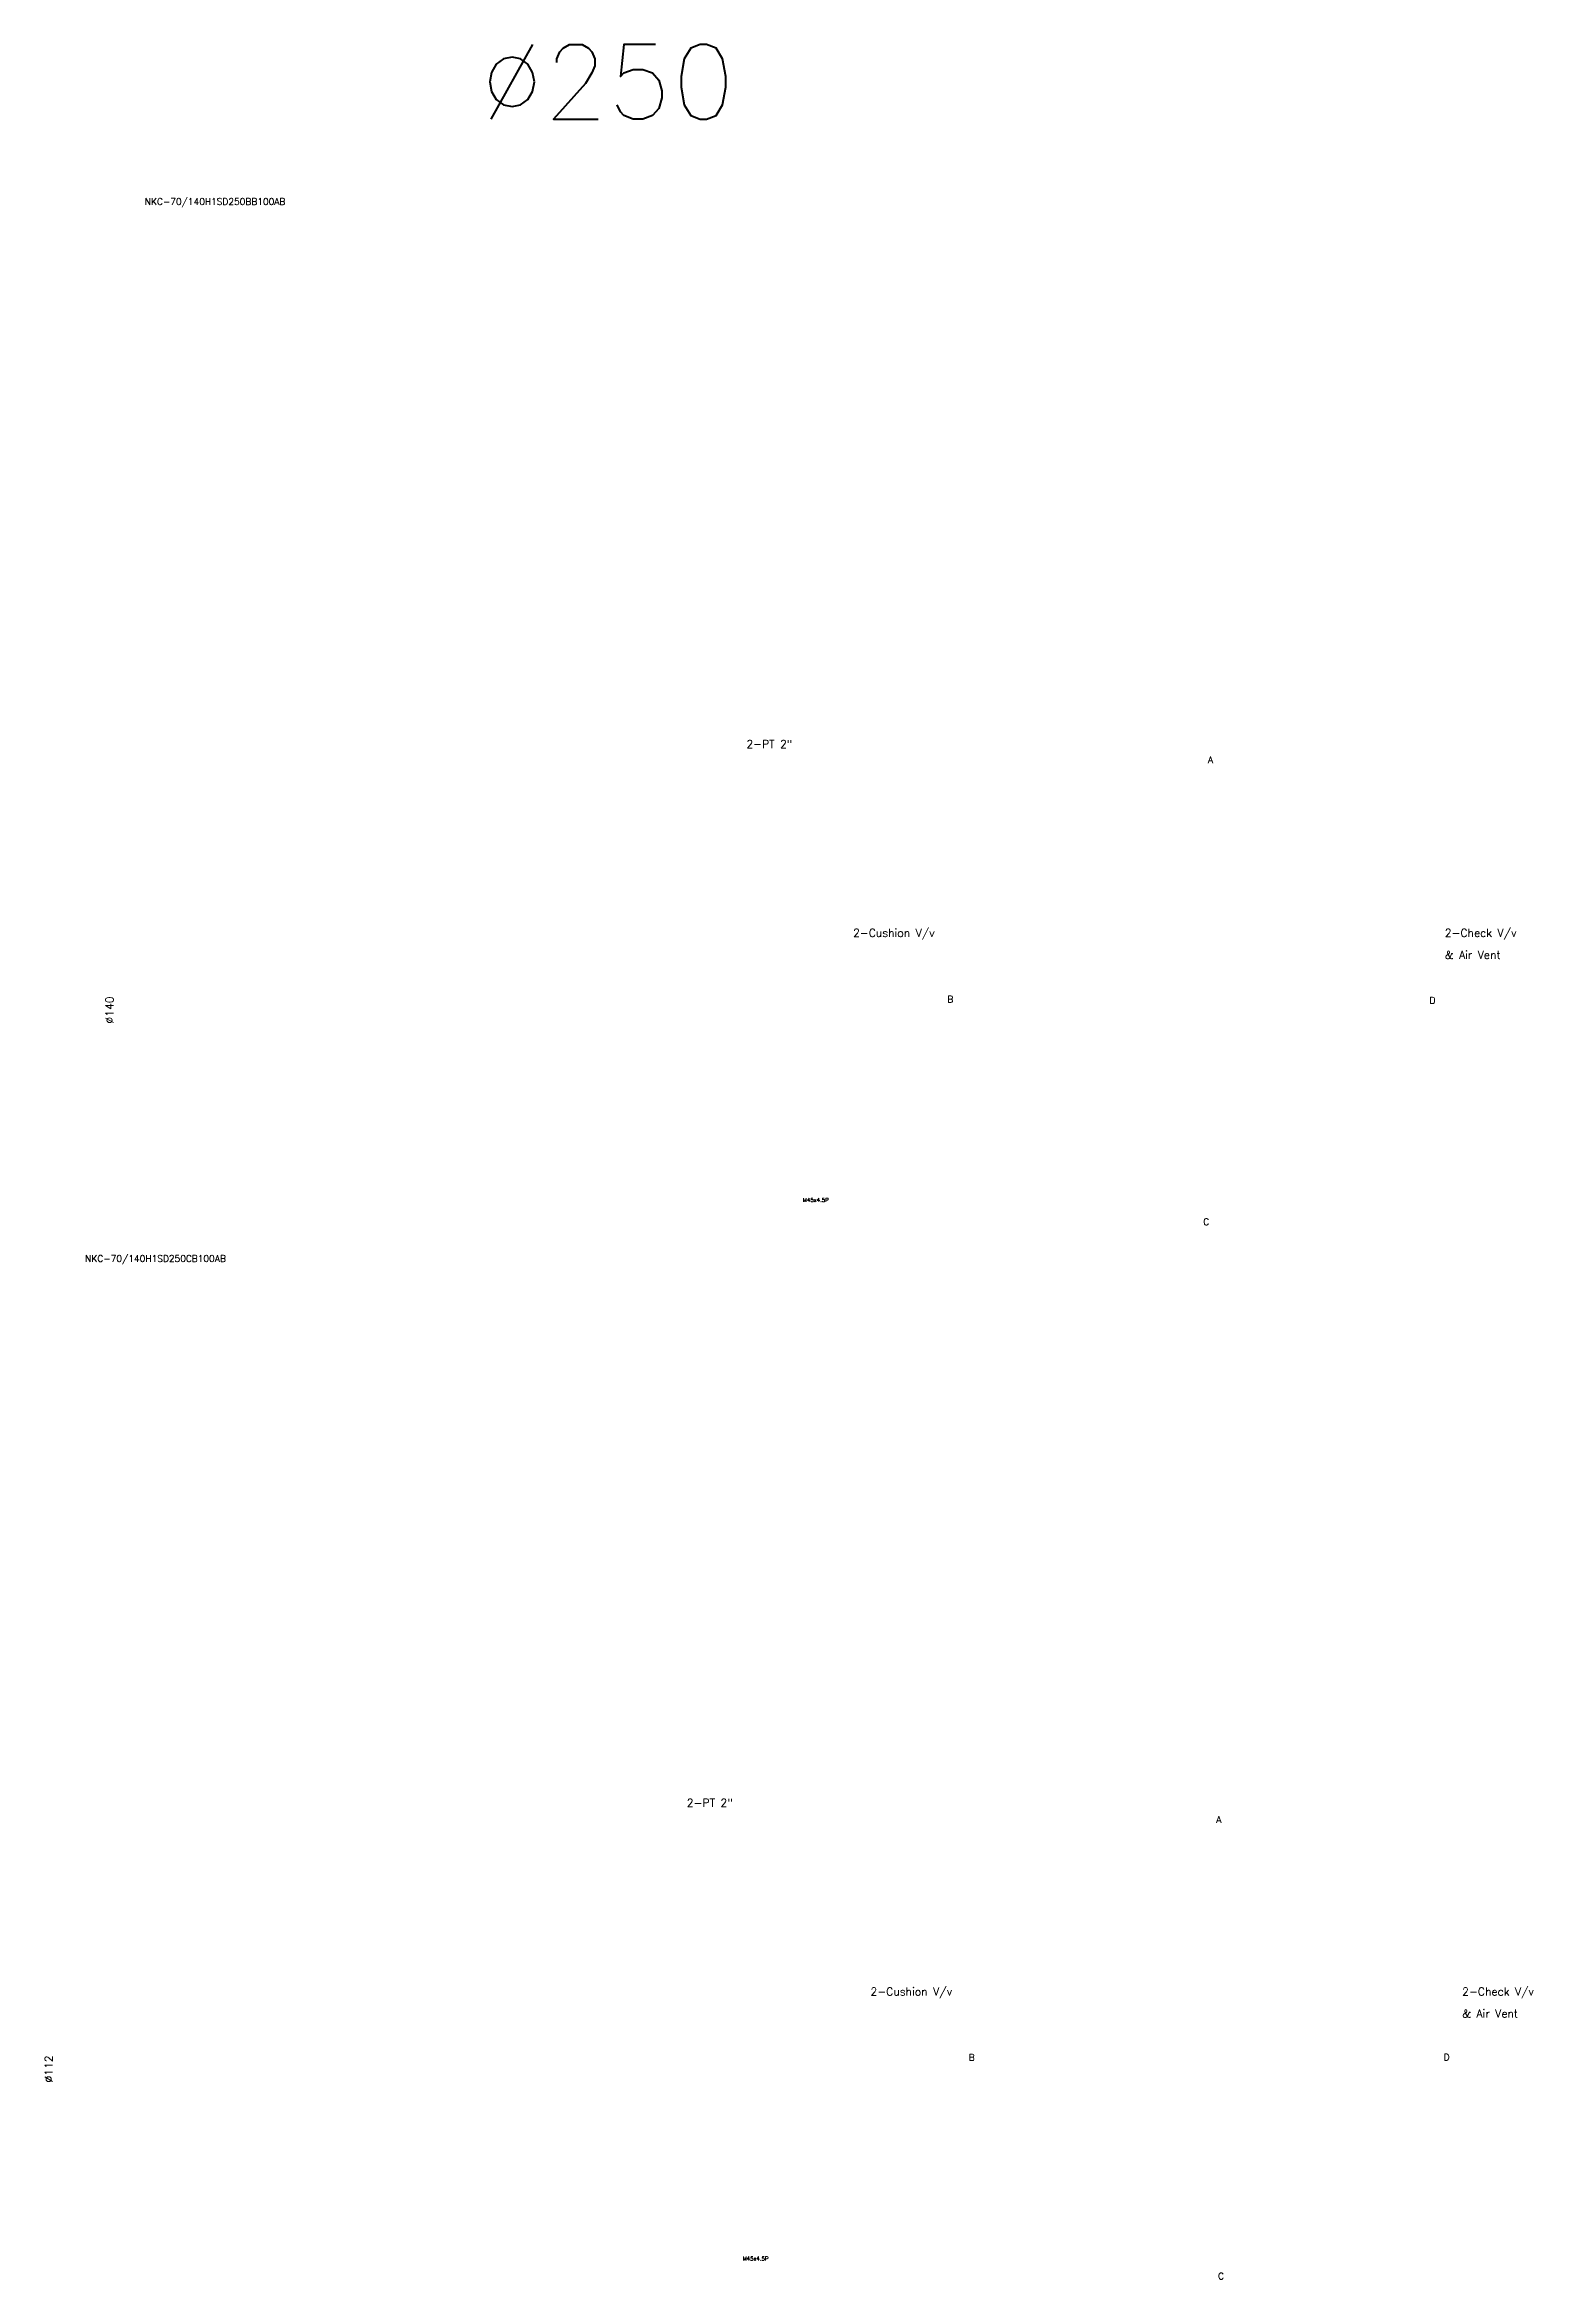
# Model space of a CAD drawing. Extents: x -819 to 29893, y -8942 to 3948.
# Drawn here: x 4931 to 6056, y -2284 to -595 of the extents above; entities that cross this region are included whole.
import ezdxf

# ---------------------------------------------------------------- set-up
doc = ezdxf.new("R2010")
doc.units = 0
doc.header["$LTSCALE"] = 10
doc.header["$MEASUREMENT"] = 0
doc.layers.add('ML', color=7, linetype='CONTINUOUS')
doc.styles.add('GHS', font='romans', dxfattribs={"bigfont": 'ghs'})

msp = doc.modelspace()

# ---------------------------------------------------------------- texts
at = {"layer": 'ML', "color": 7, "style": 'GHS'}
msp.add_text('%%C250', height=56.25, dxfattribs=at).set_placement((5260.1, -651))
at = {"layer": 'ML', "color": 4, "style": 'GHS'}
for s, p in [('NKC-70/140H1SD250BB100AB', (5006.7, -715.9)), ('NKC-70/140H1SD250CB100AB', (4961.7, -1514.8))]:
    msp.add_text(s, height=5, dxfattribs=at).set_placement(p)
at = {"layer": 'ML', "style": 'GHS'}
for s, p in [('A', (5810.1, -1137.8)), ('B', (5613.1, -1318.8)), ('D', (5977.5, -1319.6)), ('C', (5806.5, -1486.9)), ('A', (5816.4, -1938.8)), ('B', (5629.4, -2118.5)), ('D', (5988.2, -2118.4)), ('C', (5817.7, -2283.8))]:
    msp.add_text(s, height=5, dxfattribs=at).set_placement(p)
at = {"layer": 'ML', "color": 2, "style": 'GHS'}
for p in [(5504, -1469.5), (5458.5, -2269.6)]:
    msp.add_text('M45x4.5P', height=3, dxfattribs=at).set_placement(p)
at = {"layer": 'ML', "color": 2, "char_height": 6, "attachment_point": 7, "style": 'GHS'}
for s, insert in [('2-PT 2"', (5461.3, -1126.4)), ('2-Cushion V/v', (5541.9, -1271.1)), ('2-Check V/v', (5989, -1271.1)), ('& Air Vent', (5989, -1285.7)), ('2-PT 2"', (5416.3, -1926.6)), ('2-Cushion V/v', (5555.1, -2071.3)), ('2-Check V/v', (6002.2, -2071.3)), ('& Air Vent', (6002.2, -2085.9))]:
    msp.add_mtext(s, dxfattribs=dict(at, insert=insert))
at = {"layer": 'ML', "color": 2, "char_height": 6, "attachment_point": 5, "rotation": 90, "style": 'GHS'}
for s, insert in [('\\A1;%%c140', (4980.1, -1324.4)), ('\\A1;%%c112', (4934.1, -2124.8))]:
    msp.add_mtext(s, dxfattribs=dict(at, insert=insert))

doc.saveas('drawing.dxf')
